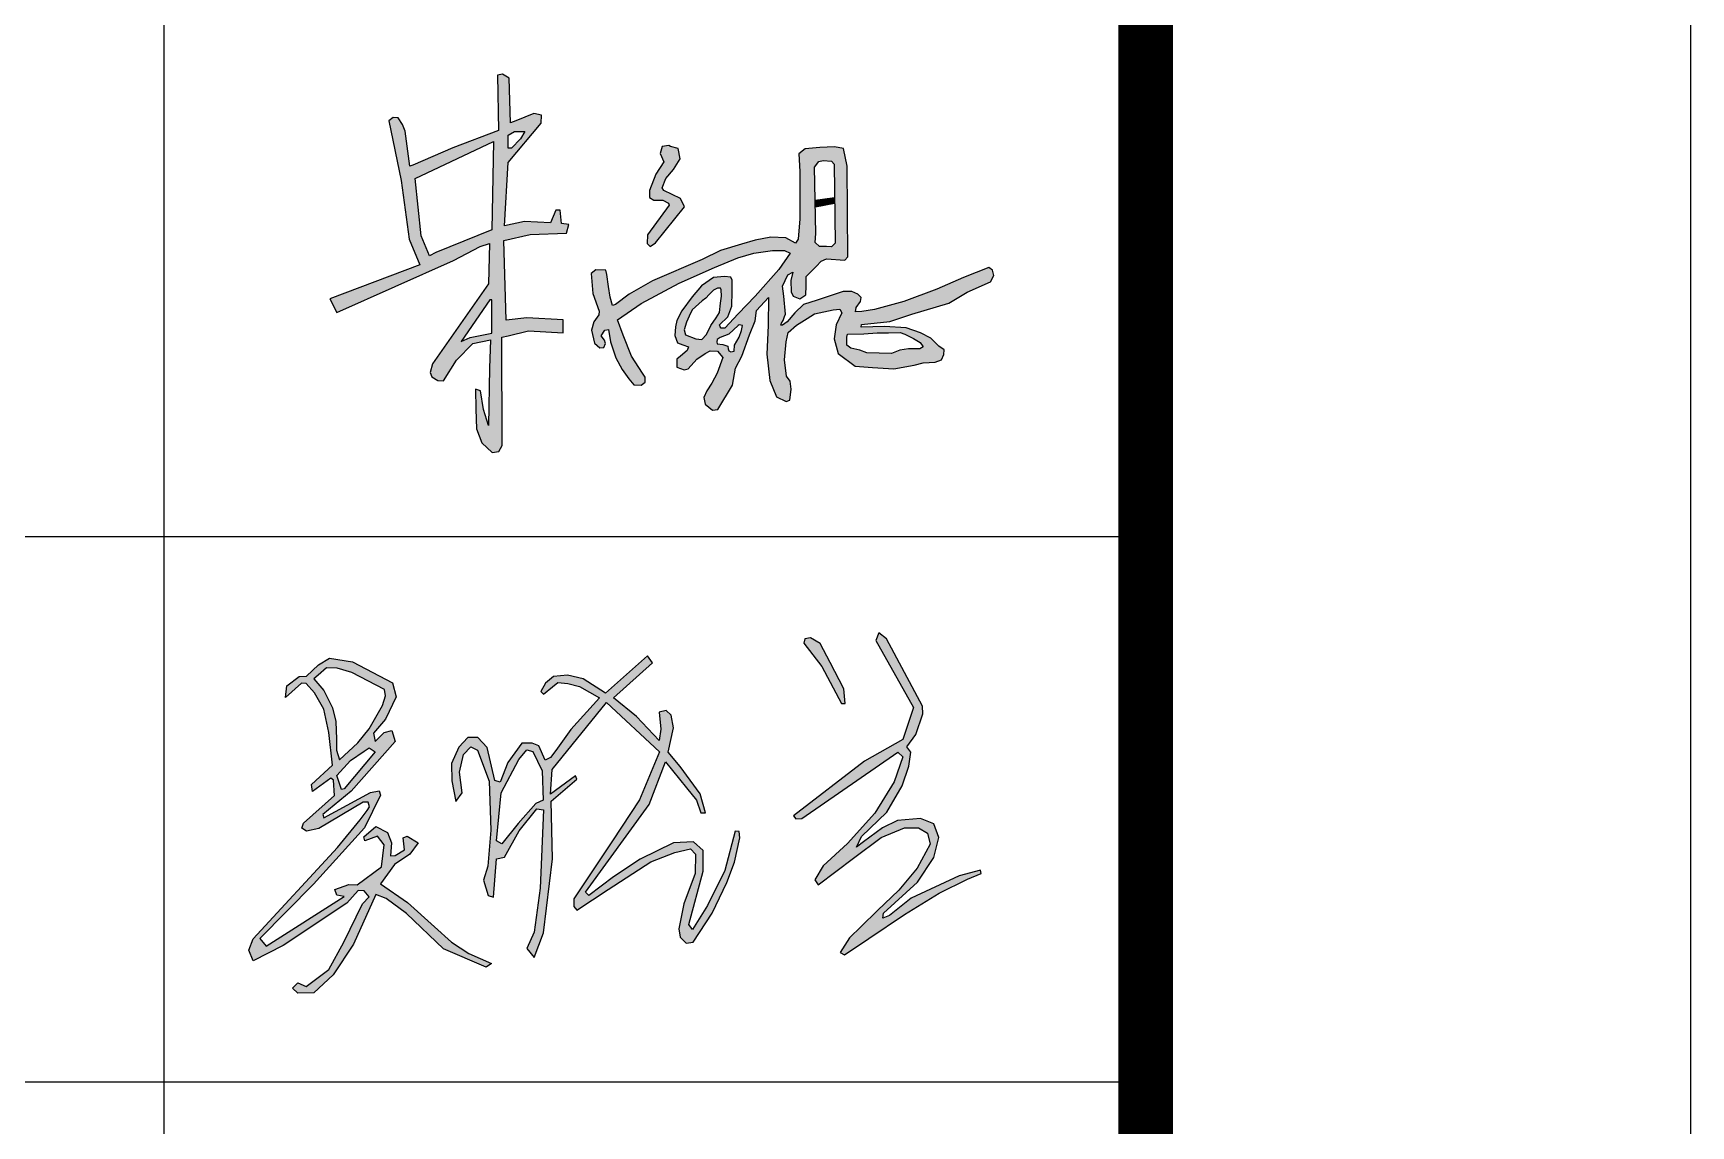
# Model space of a CAD drawing. Extents: x 1162612 to 1711260, y -157368 to 197905.
# Drawn here: x 1660903 to 1663943, y 128412 to 130416 of the extents above; entities that cross this region are included whole.
import ezdxf

# ---------------------------------------------------------------- set-up
doc = ezdxf.new("R2010")
doc.units = 0
doc.header["$LTSCALE"] = 1000
doc.header["$MEASUREMENT"] = 0
doc.layers.get('0').update_dxf_attribs({"linetype": 'CONTINUOUS'})
doc.layers.add('PUB_TITLE', color=4, linetype='CONTINUOUS')
doc.layers.add('TEL_TITLE', color=7, linetype='CONTINUOUS')

msp = doc.modelspace()

# ---------------------------------------------------------------- hatches: boundary and pattern name
h = msp.add_hatch(color=7)
h.paths.add_polyline_path([(1661766.6, 130036.4), (1661814.9, 130047.1), (1661881.2, 130049.5), (1661885.6, 130065.2), (1661872.2, 130067.2), (1661869.6, 130091.9), (1661861.8, 130092), (1661851.9, 130068.4), (1661804.4, 130071.1), (1661767.5, 130063.3), (1661774.3, 130179), (1661834.8, 130251.1), (1661835.1, 130266.1), (1661821.4, 130269.3), (1661788.1, 130255.8), (1661778.8, 130252.2), (1661776.3, 130333.9), (1661764.1, 130341.2), (1661754.9, 130339.4), (1661756.3, 130238), (1661672.7, 130206.3), (1661599.5, 130174.3), (1661593.8, 130172.3), (1661585.3, 130236.6), (1661580.2, 130249.2), (1661572.5, 130261), (1661563.4, 130261.6), (1661555.7, 130255.7), (1661578.3, 130146.2), (1661592.8, 130038.5), (1661612.3, 129991.3), (1661447.2, 129929.4), (1661459.8, 129903.9), (1661674.1, 129999.7), (1661722.9, 130024.9), (1661740.2, 130030.7), (1661738.2, 129956.8), (1661635.6, 129810.2), (1661631.4, 129794.3), (1661634.2, 129786.2), (1661645.1, 129779.5), (1661655.6, 129778.5), (1661679.8, 129816.6), (1661709.2, 129847.2), (1661741.6, 129854.2), (1661739.8, 129802.1), (1661738.1, 129697.1), (1661729.1, 129726), (1661723.8, 129760.4), (1661714.3, 129763.3), (1661715.2, 129726.5), (1661716.2, 129690.5), (1661726.2, 129664.9), (1661744.7, 129647.2), (1661757.3, 129649.3), (1661763, 129660.4), (1661762.4, 129858.7), (1661774.1, 129861.2), (1661811.4, 129870.2), (1661875.3, 129866.7), (1661875.3, 129890.5), (1661808.6, 129894.3), (1661770.3, 129890.1)])
h.paths.add_polyline_path([(1661744.1, 130055.8), (1661641.5, 130014), (1661629.8, 130008.3), (1661614.6, 130044.9), (1661603.4, 130149.9), (1661747.2, 130217.5)], flags=16)
h.paths.add_polyline_path([(1661744.1, 129927.5), (1661744.1, 129866.4), (1661704.5, 129858.5), (1661688.1, 129850.9), (1661740.6, 129927.5)], flags=16)
h.paths.add_polyline_path([(1661774.3, 130205.2), (1661774.3, 130229.6), (1661786.1, 130236.1), (1661805.1, 130236.1), (1661796.8, 130222.7), (1661780.2, 130205.6)], flags=16)
h = msp.add_hatch(color=7)
h.paths.add_polyline_path([(1662357.8, 130002.3), (1662391.5, 130000.3), (1662397.3, 130006.1), (1662396.1, 130172.2), (1662389.1, 130204.7), (1662373, 130208.2), (1662345.9, 130207), (1662318.8, 130204.1), (1662307.5, 130195), (1662309.4, 130162.7), (1662308.9, 130075.7), (1662306.2, 130038.5), (1662301.4, 130031.5), (1662283.7, 130040.9), (1662256, 130042.4), (1662227.4, 130036.9), (1662202, 130029.7), (1662163.6, 130017.7), (1662129.9, 130001), (1662039.1, 129962.3), (1661995.9, 129937.5), (1661971, 129919), (1661965.9, 129917.2), (1661961.1, 129932.3), (1661958.3, 129951.8), (1661955.2, 129973.5), (1661953.3, 129981.7), (1661935, 129982.1), (1661926.3, 129975.4), (1661929.4, 129938.8), (1661941, 129906.5), (1661940.8, 129899.6), (1661931.3, 129886.7), (1661927.1, 129871.9), (1661932.4, 129847.6), (1661942.2, 129839.2), (1661949.8, 129839.7), (1661952.6, 129847.3), (1661950.9, 129853.2), (1661944.8, 129861.3), (1661951.3, 129871.6), (1661958, 129873), (1661961.7, 129850.2), (1661971.8, 129821.1), (1661983.3, 129799.3), (1661995.6, 129782.2), (1662004.8, 129771.6), (1662018.4, 129770.9), (1662025.3, 129776.4), (1662025.7, 129785.7), (1662020.8, 129792.6), (1662000.2, 129824.2), (1661985.3, 129862.5), (1661975, 129890.4), (1662017.9, 129920.3), (1662087.7, 129958.1), (1662152.6, 129986.6), (1662195.5, 130004.6), (1662224.9, 130013.1), (1662259.3, 130018.1), (1662281.2, 130018.1), (1662291.2, 130012.8), (1662270.6, 129983), (1662227.4, 129934.1), (1662196.2, 129901.8), (1662171.7, 129875.2), (1662164.9, 129875.6), (1662162.8, 129877.8), (1662162.1, 129881.2), (1662177.3, 129895.9), (1662184.3, 129915.9), (1662185, 129942.7), (1662185.1, 129963.6), (1662182.8, 129968.9), (1662170.9, 129969.9), (1662150.6, 129968.4), (1662128.8, 129953.1), (1662111.8, 129933), (1662093, 129907.2), (1662083.4, 129889.2), (1662080.9, 129877.7), (1662079.9, 129862), (1662084.7, 129848.5), (1662094.5, 129844.8), (1662105.2, 129841.3), (1662102.8, 129834.5), (1662090.4, 129824), (1662083.4, 129818.3), (1662083.9, 129803.8), (1662097.3, 129798.8), (1662104.5, 129801), (1662120.2, 129818.4), (1662135.7, 129829.1), (1662144.7, 129833.9), (1662157.9, 129833.1), (1662168.1, 129821.7), (1662157.4, 129793.1), (1662147.9, 129774.6), (1662138.7, 129760.2), (1662133.2, 129748.2), (1662135.7, 129736.2), (1662148.9, 129725), (1662158.9, 129726.3), (1662185.4, 129770.9), (1662191.4, 129802.1), (1662203.1, 129824.1), (1662217.1, 129863.1), (1662227.4, 129888.6), (1662229.6, 129907.8), (1662252, 129931.5), (1662251.1, 129880.1), (1662248.4, 129827.8), (1662254.4, 129779.4), (1662266.3, 129749.4), (1662284.4, 129740.9), (1662290.7, 129743.2), (1662293.5, 129763.5), (1662291.2, 129778.3), (1662284.7, 129787.5), (1662281, 129817.4), (1662283.9, 129850), (1662287.5, 129867.1), (1662302.9, 129881.1), (1662322.5, 129892.8), (1662336, 129901.5), (1662370.5, 129908.8), (1662382.5, 129909.9), (1662386.4, 129903.6), (1662376, 129881.6), (1662372.1, 129855.8), (1662379.6, 129828.9), (1662410.5, 129805.5), (1662442.3, 129803), (1662481.7, 129800.9), (1662518.8, 129807.6), (1662535.2, 129811.6), (1662557.5, 129812.7), (1662568.8, 129817.3), (1662573.1, 129826.8), (1662573.6, 129835.6), (1662564.3, 129842.1), (1662549.4, 129857.1), (1662530.2, 129866.8), (1662504.3, 129876.2), (1662464.7, 129878.5), (1662421.8, 129877), (1662422.1, 129881.9), (1662474.2, 129887.7), (1662514.5, 129900.9), (1662582.3, 129921.3), (1662616.2, 129941.5), (1662659.1, 129960.2), (1662665.1, 129972.2), (1662662.4, 129981.9), (1662655.6, 129986.4), (1662609.1, 129968), (1662560.3, 129946.6), (1662499.8, 129924.2), (1662446.1, 129909.4), (1662422.8, 129905.9), (1662411.2, 129905.4), (1662412.3, 129913.3), (1662420.3, 129924.3), (1662421.6, 129931.6), (1662415.7, 129937.8), (1662404.4, 129942.3), (1662388.6, 129942.3), (1662340.8, 129926.7), (1662316.1, 129918.7), (1662300.2, 129903.2), (1662286.1, 129887.2), (1662277.7, 129880.6), (1662274.2, 129880.9), (1662275.5, 129884.4), (1662278.7, 129889.4), (1662281.3, 129896.6), (1662282.9, 129900.8), (1662279.6, 129934), (1662277.4, 129952.4), (1662287.1, 129972.9), (1662296.5, 129978.3), (1662292.8, 129962.9), (1662293.3, 129942.2), (1662296.8, 129933.8), (1662309, 129929.3), (1662320, 129936.5), (1662320.9, 129952.9), (1662321, 129969.9), (1662338.9, 129988.4), (1662348.6, 129998.3)])
h.paths.add_polyline_path([(1662337.1, 130032.5), (1662338.8, 130049), (1662336.2, 130170.9), (1662344.2, 130181), (1662351.8, 130183), (1662367.3, 130181.7), (1662371.9, 130176.4), (1662373.9, 130031.4), (1662367.3, 130024.4), (1662358.4, 130025.2), (1662345.2, 130024.9)], flags=16)
h.paths.add_polyline_path([(1662396.7, 129864.6), (1662426.8, 129865), (1662450.8, 129866.6), (1662471.7, 129866.8), (1662493, 129867.6), (1662501.5, 129864.6), (1662517.6, 129856.2), (1662530, 129849.3), (1662535.4, 129841), (1662529.4, 129837.5), (1662508.2, 129837.3), (1662492.4, 129834.9), (1662477.4, 129828.8), (1662432.1, 129830.2), (1662419.1, 129834.9), (1662403, 129838.7), (1662395.3, 129844.2), (1662395.5, 129858.9)], flags=16)
h.paths.add_polyline_path([(1662165, 129945.8), (1662165.3, 129933.9), (1662163.8, 129921.4), (1662161.8, 129903.8), (1662155.8, 129894), (1662145.8, 129880), (1662138.1, 129863.6), (1662129.6, 129854.7), (1662118.4, 129855.7), (1662099.5, 129863.2), (1662096.8, 129872.4), (1662101.2, 129886.1), (1662106.2, 129897.5), (1662111.9, 129909.2), (1662130, 129925.6), (1662136.5, 129930.3), (1662142.7, 129936.8), (1662150.9, 129945.1), (1662157.9, 129948.9), (1662163.6, 129949)], flags=16)
h.paths.add_polyline_path([(1662204.2, 129880.5), (1662202.5, 129871.2), (1662197.8, 129858.9), (1662189.4, 129844.4), (1662188.7, 129833.2), (1662182.4, 129832), (1662179, 129833.8), (1662177.8, 129837.5), (1662177.3, 129842.6), (1662167.7, 129845.6), (1662157.4, 129846.8), (1662156.8, 129850.4), (1662157.3, 129854.4), (1662163.2, 129858.1), (1662179, 129864.4), (1662196.3, 129880.5), (1662198.1, 129881.6)], flags=16)
for points in [[(1662097.5, 130097.6), (1662090.6, 130113), (1662060, 130127.7), (1662056.8, 130132.6), (1662063.2, 130149.8), (1662077.2, 130166.5), (1662089.8, 130186), (1662086.3, 130204.8), (1662072, 130208.3), (1662068.9, 130210.3), (1662056.7, 130208.8), (1662053.2, 130195.8), (1662059.7, 130180.6), (1662045.2, 130157.7), (1662033.5, 130127.9), (1662033.6, 130115), (1662041.3, 130110), (1662058.1, 130110), (1662068.4, 130104.8), (1662069.8, 130100.8), (1662029.5, 130046.8), (1662029, 130030.6), (1662034.9, 130025.1), (1662044.2, 130031.8)], [(1662372.8, 130115.1), (1662337.5, 130110), (1662337.8, 130097.3), (1662372.9, 130103.9)]]:
    msp.add_hatch(color=7).paths.add_polyline_path(points)
h = msp.add_hatch(color=256)
h.paths.add_polyline_path([(1662468.3, 129305.8), (1662453.9, 129316.8), (1662448.6, 129302.3), (1662517.8, 129179.9), (1662498, 129120.9), (1662427.7, 129081), (1662297.5, 128980.9), (1662301.9, 128975.6), (1662313, 128976.1), (1662489.2, 129097.4), (1662498.4, 129089.2), (1662482.4, 129043.3), (1662446.6, 128985.7), (1662396.7, 128930.4), (1662352.1, 128889.3), (1662336.6, 128863.6), (1662342.9, 128854.4), (1662407.8, 128903.3), (1662458.2, 128941.2), (1662500.9, 128959), (1662527, 128959), (1662543.4, 128949.3), (1662548.3, 128929), (1662524.6, 128885), (1662490.7, 128844.6), (1662451.9, 128807.4), (1662421.4, 128778), (1662400, 128757.4), (1662383.2, 128730.5), (1662391, 128725.7), (1662436, 128756.2), (1662500.9, 128800.1), (1662564.5, 128839.2), (1662616.7, 128864.6), (1662641.8, 128875.4), (1662640.8, 128881.5), (1662601.5, 128871), (1662513.6, 128830), (1662473.6, 128798.2), (1662461.4, 128793.1), (1662462.8, 128802.3), (1662524.8, 128859.2), (1662554.7, 128904.2), (1662563.9, 128941.3), (1662555.1, 128966.1), (1662530.6, 128975.9), (1662488.6, 128972.2), (1662460.8, 128959), (1662426.2, 128933.2), (1662413.3, 128923.6), (1662422.1, 128942.7), (1662468.9, 128987.8), (1662496.7, 129036), (1662509, 129072.3), (1662512.7, 129097.7), (1662505.2, 129107.5), (1662522.2, 129130.1), (1662534.8, 129167.7), (1662534.1, 129182.2)])
h.paths.add_polyline_path([(1662328.9, 129307.6), (1662318.5, 129305.7), (1662316.4, 129297.5), (1662349.7, 129254.8), (1662385.7, 129186.8), (1662392.4, 129186.8), (1662389.6, 129213.8), (1662364.6, 129261.9), (1662346.2, 129297.2)], flags=17)
h.paths.add_polyline_path([(1661792.4, 128966.9), (1661762.5, 128929.7), (1661752.9, 128935.3), (1661761.5, 129022.8), (1661793.9, 129084), (1661808.7, 129102), (1661819.7, 129098.8), (1661836.4, 129063.3), (1661838.2, 129009.8), (1661825, 129003.4)], flags=16)
h.paths.add_polyline_path([(1661671.2, 129045.1), (1661678.3, 129007.3), (1661689.7, 129023.1), (1661685.3, 129061.2), (1661692.2, 129093.3), (1661705.6, 129107.2), (1661717.9, 129101.2), (1661739.2, 129044.4), (1661742.7, 128954.4), (1661737.2, 128888.4), (1661729.3, 128863.2), (1661737.7, 128834.6), (1661747.6, 128831.6), (1661753, 128901.8), (1661767.4, 128905.2), (1661794.6, 128953.2), (1661826.8, 128993.7), (1661839.1, 128991.7), (1661832.7, 128848.4), (1661821.8, 128767.6), (1661808.4, 128737.5), (1661821.8, 128721.2), (1661839.1, 128766.1), (1661855.5, 128901.8), (1661853.1, 129008), (1661899.9, 129048.2), (1661897.8, 129054.4), (1661852.1, 129020.5), (1661855.2, 129065.9), (1661954.6, 129189), (1662052, 129098), (1662015.1, 129010.1), (1661965.4, 128935.2), (1661894.8, 128828.9), (1661895, 128814.9), (1661900.3, 128808.1), (1661957.7, 128845.5), (1662036.2, 128896.8), (1662079.7, 128913.9), (1662108.9, 128920.1), (1662118.1, 128910.5), (1662117.3, 128875.3), (1662096.3, 128819.4), (1662087.5, 128773.5), (1662089.8, 128758.6), (1662100.5, 128747.2), (1662113.5, 128749.4), (1662148.3, 128802.2), (1662175.5, 128858.5), (1662189.5, 128895.7), (1662199.3, 128940.5), (1662197.8, 128952.2), (1662190.6, 128952.9), (1662171.8, 128880.7), (1662140.1, 128816.7), (1662112.6, 128772.4), (1662105.4, 128781.8), (1662131.8, 128879.5), (1662132.2, 128917.2), (1662114.1, 128933), (1662077.5, 128931.1), (1662016.1, 128901.7), (1661967.5, 128869), (1661922.3, 128834.7), (1661915.9, 128840.8), (1662033.1, 129001.9), (1662063.1, 129080), (1662101.5, 129032), (1662119.6, 129009.5), (1662127.7, 128986.7), (1662136, 128986.7), (1662126.4, 129021.1), (1662089.6, 129071.1), (1662067.6, 129097.6), (1662077.6, 129142.5), (1662073.5, 129165.8), (1662064.3, 129174.1), (1662051.5, 129171.2), (1662054.4, 129140), (1662051.5, 129118.8), (1662009.9, 129162.9), (1661967.2, 129197.1), (1662038.7, 129261.7), (1662029.6, 129274.5), (1661952.5, 129205.7), (1661911.8, 129232.1), (1661883, 129239), (1661857.4, 129236.4), (1661842.7, 129224.2), (1661834, 129208.7), (1661839.1, 129204.1), (1661855.3, 129217.4), (1661865.2, 129225.5), (1661883.7, 129223.5), (1661905.2, 129218.3), (1661941.6, 129197.4), (1661889.1, 129139), (1661861.6, 129100.9), (1661852.2, 129088), (1661841.9, 129082.8), (1661830.5, 129109), (1661818.4, 129114.3), (1661799.5, 129114.3), (1661773.7, 129078.9), (1661759.6, 129042.4), (1661750, 129045.4), (1661735.5, 129106.4), (1661718.9, 129124.5), (1661700.2, 129124.8), (1661684, 129107.1), (1661670.4, 129076.6)])
h.paths.add_polyline_path([(1661468.5, 129029.3), (1661460.3, 129054.6), (1661485.3, 129082.1), (1661510.1, 129099.3), (1661519.4, 129105.8), (1661530.6, 129098.1), (1661473.3, 129030.3)], flags=16)
h.paths.add_polyline_path([(1661459.4, 129101.4), (1661465.2, 129083.6), (1661498.7, 129114.8), (1661519.1, 129140.6), (1661543.6, 129183.1), (1661549, 129201.3), (1661547.3, 129212.4), (1661487.4, 129243.7), (1661460.5, 129251.8), (1661440.9, 129252.4), (1661425.7, 129239.2), (1661417.7, 129232.2), (1661436.4, 129210.5), (1661451.9, 129178.7), (1661458.5, 129154.2), (1661459.2, 129121.5)], flags=16)
h.paths.add_polyline_path([(1661395, 129224.5), (1661365.8, 129197.9), (1661368.5, 129219.5), (1661390.7, 129236.6), (1661404.6, 129237), (1661426.5, 129257.6), (1661446.3, 129270.3), (1661488.8, 129263.1), (1661562.2, 129225.1), (1661568.6, 129198.9), (1661549.5, 129158.4), (1661527.3, 129132.7), (1661530.5, 129117.2), (1661546.7, 129133.5), (1661561, 129137.4), (1661566.9, 129117.2), (1661486.6, 129026), (1661434.1, 128983.6), (1661436.3, 128977), (1661521.7, 129023.4), (1661537.9, 129026.5), (1661540.1, 129018.6), (1661511, 128959.1), (1661417.5, 128855.3), (1661319.1, 128755.9), (1661330.7, 128741.6), (1661473.6, 128832.8), (1661459.8, 128835.5), (1661456.5, 128846), (1661481.8, 128854.7), (1661497.2, 128854.2), (1661541.8, 128887.2), (1661546.7, 128927.8), (1661534.6, 128943.7), (1661511.5, 128934.9), (1661509.3, 128942.6), (1661531.3, 128961.3), (1661552.8, 128950.3), (1661560.5, 128931.1), (1661558.3, 128907.5), (1661567, 128908), (1661584.1, 128918.5), (1661581.9, 128940.4), (1661589, 128943.7), (1661609.4, 128931.6), (1661594, 128910.8), (1661565.9, 128891.5), (1661540.1, 128856.4), (1661589.6, 128821.8), (1661639.1, 128777.3), (1661670.1, 128749.4), (1661702.4, 128728.2), (1661743.6, 128710.1), (1661733.8, 128703.5), (1661655.7, 128737), (1661588.1, 128801.8), (1661550.7, 128829.2), (1661531.4, 128836.4), (1661490.8, 128745.8), (1661453.4, 128689.2), (1661417.9, 128656.4), (1661388.7, 128655.6), (1661378.6, 128664.9), (1661388.3, 128674.9), (1661403.7, 128667.9), (1661445.3, 128699.1), (1661473, 128749), (1661506.9, 128819.4), (1661519.3, 128832.5), (1661510, 128843.6), (1661499.2, 128844), (1661478.1, 128820.6), (1661361.7, 128743.2), (1661306.7, 128714.7), (1661298.6, 128734.7), (1661306.3, 128755.5), (1661461.5, 128923.1), (1661502.7, 128973.7), (1661515.4, 128990.8), (1661520.1, 128997.2), (1661517.5, 129005.7), (1661508.4, 129006.1), (1661427, 128957.8), (1661404.6, 128952.7), (1661395.8, 128958.1), (1661398.8, 128967.3), (1661456, 129018.4), (1661454, 129046.4), (1661449, 129049.7), (1661415.6, 129025.4), (1661413.6, 129038.4), (1661452, 129073.7), (1661445.2, 129133.8), (1661436.1, 129176.4), (1661419.1, 129206.6), (1661403.5, 129223.6)])

# ---------------------------------------------------------------- linework, layer by layer
for p, q in [((1662318.5, 129305.7), (1662316.4, 129297.5)), ((1662328.9, 129307.6), (1662318.5, 129305.7)), ((1662346.2, 129297.2), (1662328.9, 129307.6)), ((1662453.9, 129316.8), (1662448.6, 129302.3)), ((1662468.3, 129305.8), (1662453.9, 129316.8)), ((1662534.1, 129182.2), (1662468.3, 129305.8)), ((1662029.6, 129274.5), (1661952.5, 129205.7)), ((1662038.7, 129261.7), (1662029.6, 129274.5)), ((1662316.4, 129297.5), (1662349.7, 129254.8)), ((1662364.6, 129261.9), (1662346.2, 129297.2)), ((1662448.6, 129302.3), (1662517.8, 129179.9)), ((1661404.6, 129237), (1661426.5, 129257.6)), ((1661440.9, 129252.4), (1661425.7, 129239.2)), ((1661426.5, 129257.6), (1661446.3, 129270.3)), ((1661460.5, 129251.8), (1661440.9, 129252.4)), ((1661446.3, 129270.3), (1661488.8, 129263.1)), ((1661487.4, 129243.7), (1661460.5, 129251.8)), ((1661547.3, 129212.4), (1661487.4, 129243.7)), ((1661488.8, 129263.1), (1661562.2, 129225.1)), ((1661967.2, 129197.1), (1662038.7, 129261.7)), ((1662349.7, 129254.8), (1662385.7, 129186.8)), ((1662389.6, 129213.8), (1662364.6, 129261.9)), ((1661395, 129224.5), (1661365.8, 129197.9)), ((1661365.8, 129197.9), (1661368.5, 129219.5)), ((1661368.5, 129219.5), (1661390.7, 129236.6)), ((1661390.7, 129236.6), (1661404.6, 129237)), ((1661403.5, 129223.6), (1661395, 129224.5)), ((1661419.1, 129206.6), (1661403.5, 129223.6)), ((1661425.7, 129239.2), (1661417.7, 129232.2)), ((1661417.7, 129232.2), (1661436.4, 129210.5)), ((1661549, 129201.3), (1661547.3, 129212.4)), ((1661562.2, 129225.1), (1661568.6, 129198.9)), ((1661842.7, 129224.2), (1661834, 129208.7)), ((1661839.1, 129204.1), (1661855.3, 129217.4)), ((1661857.4, 129236.4), (1661842.7, 129224.2)), ((1661855.3, 129217.4), (1661865.2, 129225.5)), ((1661883, 129239), (1661857.4, 129236.4)), ((1661865.2, 129225.5), (1661883.7, 129223.5)), ((1661911.8, 129232.1), (1661883, 129239)), ((1661883.7, 129223.5), (1661905.2, 129218.3)), ((1661905.2, 129218.3), (1661941.6, 129197.4)), ((1661952.5, 129205.7), (1661911.8, 129232.1)), ((1662392.4, 129186.8), (1662389.6, 129213.8)), ((1661436.1, 129176.4), (1661419.1, 129206.6)), ((1661436.4, 129210.5), (1661451.9, 129178.7)), ((1661519.1, 129140.6), (1661543.6, 129183.1)), ((1661543.6, 129183.1), (1661549, 129201.3)), ((1661568.6, 129198.9), (1661549.5, 129158.4)), ((1661834, 129208.7), (1661839.1, 129204.1)), ((1661855.2, 129065.9), (1661954.6, 129189)), ((1661941.6, 129197.4), (1661889.1, 129139)), ((1661954.6, 129189), (1662052, 129098)), ((1662009.9, 129162.9), (1661967.2, 129197.1)), ((1662385.7, 129186.8), (1662392.4, 129186.8)), ((1662534.8, 129167.7), (1662534.1, 129182.2)), ((1661445.2, 129133.8), (1661436.1, 129176.4)), ((1661451.9, 129178.7), (1661458.5, 129154.2)), ((1661458.5, 129154.2), (1661459.2, 129121.5)), ((1661549.5, 129158.4), (1661527.3, 129132.7)), ((1662051.5, 129118.8), (1662009.9, 129162.9)), ((1662064.3, 129174.1), (1662051.5, 129171.2)), ((1662051.5, 129171.2), (1662054.4, 129140)), ((1662073.5, 129165.8), (1662064.3, 129174.1)), ((1662077.6, 129142.5), (1662073.5, 129165.8)), ((1662517.8, 129179.9), (1662498, 129120.9)), ((1662522.2, 129130.1), (1662534.8, 129167.7)), ((1661452, 129073.7), (1661445.2, 129133.8)), ((1661459.2, 129121.5), (1661459.4, 129101.4)), ((1661498.7, 129114.8), (1661519.1, 129140.6)), ((1661527.3, 129132.7), (1661530.5, 129117.2)), ((1661530.5, 129117.2), (1661546.7, 129133.5)), ((1661546.7, 129133.5), (1661561, 129137.4)), ((1661561, 129137.4), (1661566.9, 129117.2)), ((1661700.2, 129124.8), (1661684, 129107.1)), ((1661718.9, 129124.5), (1661700.2, 129124.8)), ((1661735.5, 129106.4), (1661718.9, 129124.5)), ((1661889.1, 129139), (1661861.6, 129100.9)), ((1662054.4, 129140), (1662051.5, 129118.8)), ((1662067.6, 129097.6), (1662077.6, 129142.5)), ((1662498, 129120.9), (1662427.7, 129081)), ((1662505.2, 129107.5), (1662522.2, 129130.1)), ((1661459.4, 129101.4), (1661465.2, 129083.6)), ((1661465.2, 129083.6), (1661498.7, 129114.8)), ((1661530.6, 129098.1), (1661473.3, 129030.3)), ((1661485.3, 129082.1), (1661510.1, 129099.3)), ((1661566.9, 129117.2), (1661486.6, 129026)), ((1661510.1, 129099.3), (1661519.4, 129105.8)), ((1661519.4, 129105.8), (1661530.6, 129098.1)), ((1661684, 129107.1), (1661670.4, 129076.6)), ((1661685.3, 129061.2), (1661692.2, 129093.3)), ((1661692.2, 129093.3), (1661705.6, 129107.2)), ((1661705.6, 129107.2), (1661717.9, 129101.2)), ((1661717.9, 129101.2), (1661739.2, 129044.4)), ((1661750, 129045.4), (1661735.5, 129106.4)), ((1661799.5, 129114.3), (1661773.7, 129078.9)), ((1661793.9, 129084), (1661808.7, 129102)), ((1661818.4, 129114.3), (1661799.5, 129114.3)), ((1661808.7, 129102), (1661819.7, 129098.8)), ((1661830.5, 129109), (1661818.4, 129114.3)), ((1661819.7, 129098.8), (1661836.4, 129063.3)), ((1661841.9, 129082.8), (1661830.5, 129109)), ((1661861.6, 129100.9), (1661852.2, 129088)), ((1662052, 129098), (1662015.1, 129010.1)), ((1662089.6, 129071.1), (1662067.6, 129097.6)), ((1662313, 128976.1), (1662489.2, 129097.4)), ((1662489.2, 129097.4), (1662498.4, 129089.2)), ((1662512.7, 129097.7), (1662505.2, 129107.5)), ((1662509, 129072.3), (1662512.7, 129097.7)), ((1661413.6, 129038.4), (1661452, 129073.7)), ((1661460.3, 129054.6), (1661485.3, 129082.1)), ((1661670.4, 129076.6), (1661671.2, 129045.1)), ((1661689.7, 129023.1), (1661685.3, 129061.2)), ((1661773.7, 129078.9), (1661759.6, 129042.4)), ((1661761.5, 129022.8), (1661793.9, 129084)), ((1661836.4, 129063.3), (1661838.2, 129009.8)), ((1661852.2, 129088), (1661841.9, 129082.8)), ((1661852.1, 129020.5), (1661855.2, 129065.9)), ((1662033.1, 129001.9), (1662063.1, 129080)), ((1662063.1, 129080), (1662101.5, 129032)), ((1662126.4, 129021.1), (1662089.6, 129071.1)), ((1662427.7, 129081), (1662297.5, 128980.9)), ((1662498.4, 129089.2), (1662482.4, 129043.3)), ((1662496.7, 129036), (1662509, 129072.3)), ((1661415.6, 129025.4), (1661413.6, 129038.4)), ((1661449, 129049.7), (1661415.6, 129025.4)), ((1661454, 129046.4), (1661449, 129049.7)), ((1661456, 129018.4), (1661454, 129046.4)), ((1661468.5, 129029.3), (1661460.3, 129054.6)), ((1661473.3, 129030.3), (1661468.5, 129029.3)), ((1661671.2, 129045.1), (1661678.3, 129007.3)), ((1661739.2, 129044.4), (1661742.7, 128954.4)), ((1661759.6, 129042.4), (1661750, 129045.4)), ((1661897.8, 129054.4), (1661852.1, 129020.5)), ((1661853.1, 129008), (1661899.9, 129048.2)), ((1661899.9, 129048.2), (1661897.8, 129054.4)), ((1662101.5, 129032), (1662119.6, 129009.5)), ((1662482.4, 129043.3), (1662446.6, 128985.7)), ((1662468.9, 128987.8), (1662496.7, 129036)), ((1661398.8, 128967.3), (1661456, 129018.4)), ((1661508.4, 129006.1), (1661427, 128957.8)), ((1661486.6, 129026), (1661434.1, 128983.6)), ((1661436.3, 128977), (1661521.7, 129023.4)), ((1661517.5, 129005.7), (1661508.4, 129006.1)), ((1661540.1, 129018.6), (1661511, 128959.1)), ((1661520.1, 128997.2), (1661517.5, 129005.7)), ((1661521.7, 129023.4), (1661537.9, 129026.5)), ((1661537.9, 129026.5), (1661540.1, 129018.6)), ((1661678.3, 129007.3), (1661689.7, 129023.1)), ((1661752.9, 128935.3), (1661761.5, 129022.8)), ((1661825, 129003.4), (1661792.4, 128966.9)), ((1661838.2, 129009.8), (1661825, 129003.4)), ((1661855.5, 128901.8), (1661853.1, 129008)), ((1661915.9, 128840.8), (1662033.1, 129001.9)), ((1662015.1, 129010.1), (1661965.4, 128935.2)), ((1662119.6, 129009.5), (1662127.7, 128986.7)), ((1662136, 128986.7), (1662126.4, 129021.1)), ((1661434.1, 128983.6), (1661436.3, 128977)), ((1661461.5, 128923.1), (1661502.7, 128973.7)), ((1661502.7, 128973.7), (1661515.4, 128990.8)), ((1661515.4, 128990.8), (1661520.1, 128997.2)), ((1661794.6, 128953.2), (1661826.8, 128993.7)), ((1661826.8, 128993.7), (1661839.1, 128991.7)), ((1661839.1, 128991.7), (1661832.7, 128848.4)), ((1662127.7, 128986.7), (1662136, 128986.7)), ((1662297.5, 128980.9), (1662301.9, 128975.6)), ((1662301.9, 128975.6), (1662313, 128976.1)), ((1662446.6, 128985.7), (1662396.7, 128930.4)), ((1662422.1, 128942.7), (1662468.9, 128987.8)), ((1662488.6, 128972.2), (1662460.8, 128959)), ((1662530.6, 128975.9), (1662488.6, 128972.2)), ((1662555.1, 128966.1), (1662530.6, 128975.9)), ((1661395.8, 128958.1), (1661398.8, 128967.3)), ((1661404.6, 128952.7), (1661395.8, 128958.1)), ((1661427, 128957.8), (1661404.6, 128952.7)), ((1661511, 128959.1), (1661417.5, 128855.3)), ((1661509.3, 128942.6), (1661531.3, 128961.3)), ((1661511.5, 128934.9), (1661509.3, 128942.6)), ((1661534.6, 128943.7), (1661511.5, 128934.9)), ((1661531.3, 128961.3), (1661552.8, 128950.3)), ((1661546.7, 128927.8), (1661534.6, 128943.7)), ((1661552.8, 128950.3), (1661560.5, 128931.1)), ((1661581.9, 128940.4), (1661589, 128943.7)), ((1661584.1, 128918.5), (1661581.9, 128940.4)), ((1661589, 128943.7), (1661609.4, 128931.6)), ((1661742.7, 128954.4), (1661737.2, 128888.4)), ((1661792.4, 128966.9), (1661762.5, 128929.7)), ((1661767.4, 128905.2), (1661794.6, 128953.2)), ((1662190.6, 128952.9), (1662171.8, 128880.7)), ((1662189.5, 128895.7), (1662199.3, 128940.5)), ((1662197.8, 128952.2), (1662190.6, 128952.9)), ((1662199.3, 128940.5), (1662197.8, 128952.2)), ((1662407.8, 128903.3), (1662458.2, 128941.2)), ((1662413.3, 128923.6), (1662422.1, 128942.7)), ((1662460.8, 128959), (1662426.2, 128933.2)), ((1662458.2, 128941.2), (1662500.9, 128959)), ((1662500.9, 128959), (1662527, 128959)), ((1662527, 128959), (1662543.4, 128949.3)), ((1662543.4, 128949.3), (1662548.3, 128929)), ((1662554.7, 128904.2), (1662563.9, 128941.3)), ((1662563.9, 128941.3), (1662555.1, 128966.1)), ((1661306.3, 128755.5), (1661461.5, 128923.1)), ((1661511.5, 128934.9), (1661511.5, 128934.9)), ((1661541.8, 128887.2), (1661546.7, 128927.8)), ((1661560.5, 128931.1), (1661558.3, 128907.5)), ((1661558.3, 128907.5), (1661567, 128908)), ((1661594, 128910.8), (1661565.9, 128891.5)), ((1661567, 128908), (1661584.1, 128918.5)), ((1661609.4, 128931.6), (1661594, 128910.8)), ((1661762.5, 128929.7), (1661752.9, 128935.3)), ((1661965.4, 128935.2), (1661894.8, 128828.9)), ((1662077.5, 128931.1), (1662016.1, 128901.7)), ((1662036.2, 128896.8), (1662079.7, 128913.9)), ((1662114.1, 128933), (1662077.5, 128931.1)), ((1662079.7, 128913.9), (1662108.9, 128920.1)), ((1662108.9, 128920.1), (1662118.1, 128910.5)), ((1662132.2, 128917.2), (1662114.1, 128933)), ((1662118.1, 128910.5), (1662117.3, 128875.3)), ((1662131.8, 128879.5), (1662132.2, 128917.2)), ((1662396.7, 128930.4), (1662352.1, 128889.3)), ((1662426.2, 128933.2), (1662413.3, 128923.6)), ((1662548.3, 128929), (1662524.6, 128885)), ((1661497.2, 128854.2), (1661541.8, 128887.2)), ((1661565.9, 128891.5), (1661540.1, 128856.4)), ((1661737.2, 128888.4), (1661729.3, 128863.2)), ((1661747.6, 128831.6), (1661753, 128901.8)), ((1661753, 128901.8), (1661767.4, 128905.2)), ((1661839.1, 128766.1), (1661855.5, 128901.8)), ((1661957.7, 128845.5), (1662036.2, 128896.8)), ((1662016.1, 128901.7), (1661967.5, 128869)), ((1662105.4, 128781.8), (1662131.8, 128879.5)), ((1662171.8, 128880.7), (1662140.1, 128816.7)), ((1662175.5, 128858.5), (1662189.5, 128895.7)), ((1662352.1, 128889.3), (1662336.6, 128863.6)), ((1662342.9, 128854.4), (1662407.8, 128903.3)), ((1662524.6, 128885), (1662490.7, 128844.6)), ((1662524.8, 128859.2), (1662554.7, 128904.2)), ((1662640.8, 128881.5), (1662601.5, 128871)), ((1662641.8, 128875.4), (1662640.8, 128881.5)), ((1661417.5, 128855.3), (1661319.1, 128755.9)), ((1661456.5, 128846), (1661481.8, 128854.7)), ((1661481.8, 128854.7), (1661497.2, 128854.2)), ((1661540.1, 128856.4), (1661589.6, 128821.8)), ((1661729.3, 128863.2), (1661737.7, 128834.6)), ((1661832.7, 128848.4), (1661821.8, 128767.6)), ((1661967.5, 128869), (1661922.3, 128834.7)), ((1662117.3, 128875.3), (1662096.3, 128819.4)), ((1662148.3, 128802.2), (1662175.5, 128858.5)), ((1662336.6, 128863.6), (1662342.9, 128854.4)), ((1662462.8, 128802.3), (1662524.8, 128859.2)), ((1662601.5, 128871), (1662513.6, 128830)), ((1662564.5, 128839.2), (1662616.7, 128864.6)), ((1662616.7, 128864.6), (1662641.8, 128875.4)), ((1661330.7, 128741.6), (1661473.6, 128832.8)), ((1661478.1, 128820.6), (1661361.7, 128743.2)), ((1661459.8, 128835.5), (1661456.5, 128846)), ((1661473.6, 128832.8), (1661459.8, 128835.5)), ((1661473, 128749), (1661506.9, 128819.4)), ((1661499.2, 128844), (1661478.1, 128820.6)), ((1661531.4, 128836.4), (1661490.8, 128745.8)), ((1661510, 128843.6), (1661499.2, 128844)), ((1661506.9, 128819.4), (1661519.3, 128832.5)), ((1661519.3, 128832.5), (1661510, 128843.6)), ((1661550.7, 128829.2), (1661531.4, 128836.4)), ((1661588.1, 128801.8), (1661550.7, 128829.2)), ((1661589.6, 128821.8), (1661639.1, 128777.3)), ((1661737.7, 128834.6), (1661747.6, 128831.6)), ((1661894.8, 128828.9), (1661895, 128814.9)), ((1661900.3, 128808.1), (1661957.7, 128845.5)), ((1661922.3, 128834.7), (1661915.9, 128840.8)), ((1662096.3, 128819.4), (1662087.5, 128773.5)), ((1662140.1, 128816.7), (1662112.6, 128772.4)), ((1662490.7, 128844.6), (1662451.9, 128807.4)), ((1662513.6, 128830), (1662473.6, 128798.2)), ((1662500.9, 128800.1), (1662564.5, 128839.2)), ((1661655.7, 128737), (1661588.1, 128801.8)), ((1661895, 128814.9), (1661900.3, 128808.1)), ((1662113.5, 128749.4), (1662148.3, 128802.2)), ((1662451.9, 128807.4), (1662421.4, 128778)), ((1662436, 128756.2), (1662500.9, 128800.1)), ((1662461.4, 128793.1), (1662462.8, 128802.3)), ((1662473.6, 128798.2), (1662461.4, 128793.1)), ((1661298.6, 128734.7), (1661306.3, 128755.5)), ((1661319.1, 128755.9), (1661330.7, 128741.6)), ((1661639.1, 128777.3), (1661670.1, 128749.4)), ((1661821.8, 128767.6), (1661808.4, 128737.5)), ((1661821.8, 128721.2), (1661839.1, 128766.1)), ((1662087.5, 128773.5), (1662089.8, 128758.6)), ((1662089.8, 128758.6), (1662100.5, 128747.2)), ((1662112.6, 128772.4), (1662105.4, 128781.8)), ((1662400, 128757.4), (1662383.2, 128730.5)), ((1662391, 128725.7), (1662436, 128756.2)), ((1662421.4, 128778), (1662400, 128757.4)), ((1661306.7, 128714.7), (1661298.6, 128734.7)), ((1661361.7, 128743.2), (1661306.7, 128714.7)), ((1661445.3, 128699.1), (1661473, 128749)), ((1661490.8, 128745.8), (1661453.4, 128689.2)), ((1661733.8, 128703.5), (1661655.7, 128737)), ((1661670.1, 128749.4), (1661702.4, 128728.2)), ((1661702.4, 128728.2), (1661743.6, 128710.1)), ((1661808.4, 128737.5), (1661821.8, 128721.2)), ((1662100.5, 128747.2), (1662113.5, 128749.4)), ((1662383.2, 128730.5), (1662391, 128725.7)), ((1661403.7, 128667.9), (1661445.3, 128699.1)), ((1661743.6, 128710.1), (1661733.8, 128703.5)), ((1661378.6, 128664.9), (1661388.3, 128674.9)), ((1661388.7, 128655.6), (1661378.6, 128664.9)), ((1661388.3, 128674.9), (1661403.7, 128667.9)), ((1661453.4, 128689.2), (1661417.9, 128656.4)), ((1661417.9, 128656.4), (1661388.7, 128655.6))]:
    msp.add_line(p, q)
for points in [[(1661741.6, 129854.2), (1661739.8, 129802.1), (1661738.1, 129697.1), (1661729.1, 129726), (1661723.8, 129760.4), (1661714.3, 129763.3), (1661715.2, 129726.5), (1661716.2, 129690.5), (1661726.2, 129664.9), (1661744.7, 129647.2), (1661757.3, 129649.3), (1661763, 129660.4), (1661762.4, 129858.7), (1661774.1, 129861.2), (1661811.4, 129870.2), (1661875.3, 129866.7), (1661875.3, 129890.5), (1661808.6, 129894.3), (1661770.3, 129890.1), (1661766.6, 130036.4), (1661814.9, 130047.1), (1661881.2, 130049.5), (1661885.6, 130065.2), (1661872.2, 130067.2), (1661869.6, 130091.9), (1661861.8, 130092), (1661851.9, 130068.4), (1661804.4, 130071.1), (1661767.5, 130063.3), (1661774.3, 130179), (1661834.8, 130251.1), (1661835.1, 130266.1), (1661821.4, 130269.3), (1661788.1, 130255.8), (1661778.8, 130252.2), (1661776.3, 130333.9), (1661764.1, 130341.2), (1661754.9, 130339.4), (1661756.3, 130238), (1661672.7, 130206.3), (1661599.5, 130174.3), (1661593.8, 130172.3), (1661585.3, 130236.6), (1661580.2, 130249.2), (1661572.5, 130261), (1661563.4, 130261.6), (1661555.7, 130255.7), (1661578.3, 130146.2), (1661592.8, 130038.5), (1661612.3, 129991.3), (1661447.2, 129929.4), (1661459.8, 129903.9), (1661674.1, 129999.7), (1661722.9, 130024.9), (1661740.2, 130030.7), (1661738.2, 129956.8), (1661635.6, 129810.2), (1661631.4, 129794.3), (1661634.2, 129786.2), (1661645.1, 129779.5), (1661655.6, 129778.5), (1661679.8, 129816.6), (1661709.2, 129847.2)], [(1661953.3, 129981.7), (1661935, 129982.1), (1661926.3, 129975.4), (1661929.4, 129938.8), (1661941, 129906.5), (1661940.8, 129899.6), (1661931.3, 129886.7), (1661927.1, 129871.9), (1661932.4, 129847.6), (1661942.2, 129839.2), (1661949.8, 129839.7), (1661952.6, 129847.3), (1661950.9, 129853.2), (1661944.8, 129861.3), (1661951.3, 129871.6), (1661958, 129873), (1661961.7, 129850.2), (1661971.8, 129821.1), (1661983.3, 129799.3), (1661995.6, 129782.2), (1662004.8, 129771.6), (1662018.4, 129770.9), (1662025.3, 129776.4), (1662025.7, 129785.7), (1662020.8, 129792.6), (1662000.2, 129824.2), (1661985.3, 129862.5), (1661975, 129890.4), (1662017.9, 129920.3), (1662087.7, 129958.1), (1662152.6, 129986.6), (1662195.5, 130004.6), (1662224.9, 130013.1), (1662259.3, 130018.1), (1662281.2, 130018.1), (1662291.2, 130012.8), (1662270.6, 129983), (1662227.4, 129934.1), (1662196.2, 129901.8), (1662171.7, 129875.2), (1662164.9, 129875.6), (1662162.8, 129877.8), (1662162.1, 129881.2), (1662177.3, 129895.9), (1662184.3, 129915.9), (1662185, 129942.7), (1662185.1, 129963.6), (1662182.8, 129968.9), (1662170.9, 129969.9), (1662150.6, 129968.4), (1662128.8, 129953.1), (1662111.8, 129933), (1662093, 129907.2), (1662083.4, 129889.2), (1662080.9, 129877.7), (1662079.9, 129862), (1662084.7, 129848.5), (1662094.5, 129844.8), (1662105.2, 129841.3), (1662102.8, 129834.5), (1662090.4, 129824), (1662083.4, 129818.3), (1662083.9, 129803.8), (1662097.3, 129798.8), (1662104.5, 129801), (1662120.2, 129818.4), (1662135.7, 129829.1), (1662144.7, 129833.9), (1662157.9, 129833.1), (1662168.1, 129821.7), (1662157.4, 129793.1), (1662147.9, 129774.6), (1662138.7, 129760.2), (1662133.2, 129748.2), (1662135.7, 129736.2), (1662148.9, 129725), (1662158.9, 129726.3), (1662185.4, 129770.9), (1662191.4, 129802.1), (1662203.1, 129824.1), (1662217.1, 129863.1), (1662227.4, 129888.6), (1662229.6, 129907.8), (1662252, 129931.5), (1662251.1, 129880.1), (1662248.4, 129827.8), (1662254.4, 129779.4), (1662266.3, 129749.4), (1662284.4, 129740.9), (1662290.7, 129743.2), (1662293.5, 129763.5), (1662291.2, 129778.3), (1662284.7, 129787.5), (1662281, 129817.4), (1662283.9, 129850), (1662287.5, 129867.1), (1662302.9, 129881.1), (1662322.5, 129892.8), (1662336, 129901.5), (1662370.5, 129908.8), (1662382.5, 129909.9), (1662386.4, 129903.6), (1662376, 129881.6), (1662372.1, 129855.8), (1662379.6, 129828.9), (1662410.5, 129805.5), (1662442.3, 129803), (1662481.7, 129800.9), (1662518.8, 129807.6), (1662535.2, 129811.6), (1662557.5, 129812.7), (1662568.8, 129817.3), (1662573.1, 129826.8), (1662573.6, 129835.6), (1662564.3, 129842.1), (1662549.4, 129857.1), (1662530.2, 129866.8), (1662504.3, 129876.2), (1662464.7, 129878.5), (1662421.8, 129877), (1662422.1, 129881.9), (1662474.2, 129887.7), (1662514.5, 129900.9), (1662582.3, 129921.3), (1662616.2, 129941.5), (1662659.1, 129960.2), (1662665.1, 129972.2), (1662662.4, 129981.9), (1662655.6, 129986.4), (1662609.1, 129968), (1662560.3, 129946.6), (1662499.8, 129924.2), (1662446.1, 129909.4), (1662422.8, 129905.9), (1662411.2, 129905.4), (1662412.3, 129913.3), (1662420.3, 129924.3), (1662421.6, 129931.6), (1662415.7, 129937.8), (1662404.4, 129942.3), (1662388.6, 129942.3), (1662340.8, 129926.7), (1662316.1, 129918.7), (1662300.2, 129903.2), (1662286.1, 129887.2), (1662277.7, 129880.6), (1662274.2, 129880.9), (1662275.5, 129884.4), (1662278.7, 129889.4), (1662281.3, 129896.6), (1662282.9, 129900.8), (1662279.6, 129934), (1662277.4, 129952.4), (1662287.1, 129972.9), (1662296.5, 129978.3), (1662292.8, 129962.9), (1662293.3, 129942.2), (1662296.8, 129933.8), (1662309, 129929.3), (1662320, 129936.5), (1662320.9, 129952.9), (1662321, 129969.9), (1662338.9, 129988.4), (1662348.6, 129998.3), (1662357.8, 130002.3), (1662391.5, 130000.3), (1662397.3, 130006.1), (1662396.1, 130172.2), (1662389.1, 130204.7), (1662373, 130208.2), (1662345.9, 130207), (1662318.8, 130204.1), (1662307.5, 130195), (1662309.4, 130162.7), (1662308.9, 130075.7), (1662306.2, 130038.5), (1662301.4, 130031.5), (1662283.7, 130040.9), (1662256, 130042.4), (1662227.4, 130036.9), (1662202, 130029.7), (1662163.6, 130017.7), (1662129.9, 130001), (1662039.1, 129962.3), (1661995.9, 129937.5), (1661971, 129919), (1661965.9, 129917.2), (1661961.1, 129932.3), (1661958.3, 129951.8), (1661955.2, 129973.5)], [(1662068.9, 130210.3), (1662056.7, 130208.8), (1662053.2, 130195.8), (1662059.7, 130180.6), (1662045.2, 130157.7), (1662033.5, 130127.9), (1662033.6, 130115), (1662041.3, 130110), (1662058.1, 130110), (1662068.4, 130104.8), (1662069.8, 130100.8), (1662029.5, 130046.8), (1662029, 130030.6), (1662034.9, 130025.1), (1662044.2, 130031.8), (1662097.5, 130097.6), (1662090.6, 130113), (1662060, 130127.7), (1662056.8, 130132.6), (1662063.2, 130149.8), (1662077.2, 130166.5), (1662089.8, 130186), (1662086.3, 130204.8), (1662072, 130208.3), (1662072, 130208.3), (1662072, 130208.3)], [(1662336.2, 130170.9), (1662344.2, 130181), (1662351.8, 130183), (1662367.3, 130181.7), (1662371.9, 130176.4), (1662373.9, 130031.4), (1662367.3, 130024.4), (1662358.4, 130025.2), (1662345.2, 130024.9), (1662337.1, 130032.5), (1662338.8, 130049), (1662336.2, 130170.9)]]:
    msp.add_lwpolyline(points, close=True)
for points in [[(1661603.4, 130149.9), (1661747.2, 130217.5), (1661744.1, 130055.8), (1661641.5, 130014), (1661629.8, 130008.3), (1661614.6, 130044.9), (1661603.4, 130149.9)], [(1661774.3, 130229.6), (1661786.1, 130236.1), (1661805.1, 130236.1), (1661796.8, 130222.7), (1661780.2, 130205.6), (1661774.3, 130205.2), (1661774.3, 130229.6)], [(1662337.5, 130110), (1662372.8, 130115.1), (1662372.9, 130103.9), (1662337.8, 130097.3), (1662337.5, 130110)], [(1662130, 129925.6), (1662111.9, 129909.2), (1662106.2, 129897.5), (1662101.2, 129886.1), (1662096.8, 129872.4), (1662099.5, 129863.2), (1662118.4, 129855.7), (1662129.6, 129854.7), (1662138.1, 129863.6), (1662145.8, 129880), (1662155.8, 129894), (1662161.8, 129903.8), (1662163.8, 129921.4), (1662165.3, 129933.9), (1662165, 129945.8), (1662163.6, 129949), (1662157.9, 129948.9), (1662150.9, 129945.1), (1662142.7, 129936.8), (1662136.5, 129930.3), (1662130, 129925.6)], [(1661740.6, 129927.5), (1661688.1, 129850.9), (1661704.5, 129858.5), (1661744.1, 129866.4), (1661744.1, 129927.5), (1661740.6, 129927.5)], [(1662196.3, 129880.5), (1662179, 129864.4), (1662163.2, 129858.1), (1662157.3, 129854.4), (1662156.8, 129850.4), (1662157.4, 129846.8), (1662167.7, 129845.6), (1662177.3, 129842.6), (1662177.8, 129837.5), (1662179, 129833.8), (1662182.4, 129832), (1662188.7, 129833.2), (1662189.4, 129844.4), (1662197.8, 129858.9), (1662202.5, 129871.2), (1662204.2, 129880.5), (1662198.1, 129881.6), (1662196.3, 129880.5)], [(1662426.8, 129865), (1662450.8, 129866.6), (1662471.7, 129866.8), (1662493, 129867.6), (1662501.5, 129864.6), (1662517.6, 129856.2), (1662530, 129849.3), (1662535.4, 129841), (1662529.4, 129837.5), (1662508.2, 129837.3), (1662492.4, 129834.9), (1662477.4, 129828.8), (1662432.1, 129830.2), (1662419.1, 129834.9), (1662403, 129838.7), (1662395.3, 129844.2), (1662395.5, 129858.9), (1662396.7, 129864.6), (1662426.8, 129865)]]:
    msp.add_lwpolyline(points)
at = {"layer": 'PUB_TITLE', "color": 4}
for p, q in [((1661143.3, 126493), (1661143.3, 133493)), ((1657443.3, 129493), (1662943.3, 129493)), ((1657443.3, 128493), (1662943.3, 128493))]:
    msp.add_line(p, q, dxfattribs=at)
at = {"layer": 'TEL_TITLE'}
msp.add_lwpolyline([(1604543.3, 109229), (1663943.3, 109229), (1663943.3, 151229), (1604543.3, 151229)], close=True, dxfattribs=at)
at = {"layer": 'TEL_TITLE', "const_width": 100}
msp.add_lwpolyline([(1607043.3, 110229), (1662943.3, 110229), (1662943.3, 150229), (1607043.3, 150229)], close=True, dxfattribs=at)

doc.saveas('drawing.dxf')
